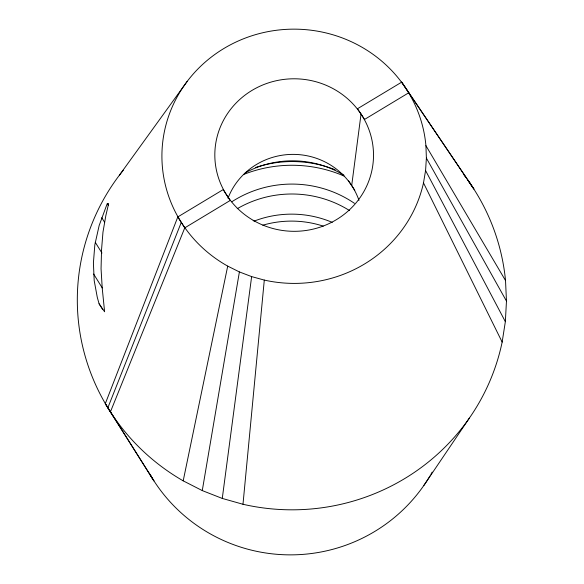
<?xml version="1.0" encoding="UTF-8"?>
<svg xmlns="http://www.w3.org/2000/svg" width="584" height="584" viewBox="0 0 584 584"><rect width="100%" height="100%" fill="white"/><g stroke="black" fill="none" stroke-linecap="round" stroke-linejoin="round"><path stroke-width="0.88" d="M123.282 170.236A214.583 209.736 0.9 0 0 183.194 480.844L202.268 490.589L222.27 498.429L242.988 504.269A214.583 209.736 0.9 0 0 502.152 342.085L505.35 321.667L506.467 301.089L505.525 280.554A214.583 209.736 0.9 0 0 467.726 179.996M502.152 342.085L423.495 182.909L425.575 170.565L426.386 158.103L425.918 145.65A132.247 127.13 0.9 0 0 223.38 48.8A132.247 127.13 0.9 0 0 227.709 266.114L183.194 480.844M242.988 504.269L264.296 280.086A132.247 127.13 0.9 0 0 423.495 182.909M351.692 185.559L361.036 114.077M222.27 498.429L251.638 276.604L239.396 271.932L227.709 266.114M202.268 490.589L239.396 271.932M99.083 303.768L104.609 311.79L102.229 288.226L101.054 268.749L101.55 249.667L102.974 232.14L105.865 215.481L108.639 203.619L107.303 203.619L106.989 204.276L99.156 225.526L94.82 244.857L93.403 262.997L94.199 280.612L97.28 297.336L99.083 303.768L102.718 309.644M110.391 411.946L105.31 403.654L177.813 216.927L223.176 189.61L230.162 200.487L184.763 227.869L110.391 411.946L153.921 480.917L150.066 474.639M107.85 407.8L181.281 222.394M423.758 485.596L469.317 418.166M119.45 175.142L187.26 81.293M471.273 185.113L401.69 82.147L357.496 108.748L364.577 119.421L408.8 92.746L473.916 189.048L468.631 181.179M251.638 276.604L264.296 280.086M401.69 82.147L408.8 92.746M348.597 180.85L354.787 190.274M177.813 216.927L184.763 227.869M105.31 403.654L151.993 477.778M107.303 203.619L108.266 205.152M107.471 203.612L108.434 205.145M101.747 217.679L104.624 222.278M95.287 242.345L101.966 253.054M93.637 274.035L102.266 287.941M425.918 145.65L505.525 280.554M426.386 158.103L506.467 301.089M425.575 170.565L505.35 321.667M464.024 174.981A214.583 209.736 0.9 0 1 465.63 177.113M432.182 472.113A161.856 159.965 0.9 0 1 430.875 474.412M429.977 475.938A161.856 159.965 0.9 0 1 288.868 554.858A161.856 159.965 0.9 0 1 149.3 473.215M228.001 198.224A69.452 67.284 0.9 0 1 294.234 154.388A69.452 67.284 0.9 0 1 358.985 200.385M245.265 172.806A96.871 94.207 0.9 0 1 343.903 175.171M255.485 167.498A113.778 110.88 0.9 0 1 261.975 165.542M262.793 165.33A113.778 110.88 0.9 0 1 335.179 169.754M237.25 208.692A106.704 104.302 0.9 0 1 349.517 210.547M253.945 221.175A102.324 100.2 0.9 0 1 332.245 222.38M231.804 201.794A108.865 106.317 0.9 0 1 354.452 203.334M243.528 174.499A128.67 125.655 0.9 0 1 343.961 175.988M262.815 225.19A100.806 98.784 0.9 0 1 323.244 226.125M253.186 220.307A79.344 76.263 0.9 0 0 373.497 156.607A79.344 76.263 0.9 0 0 255.821 88.242A79.344 76.263 0.9 0 0 253.186 220.307"/></g></svg>
